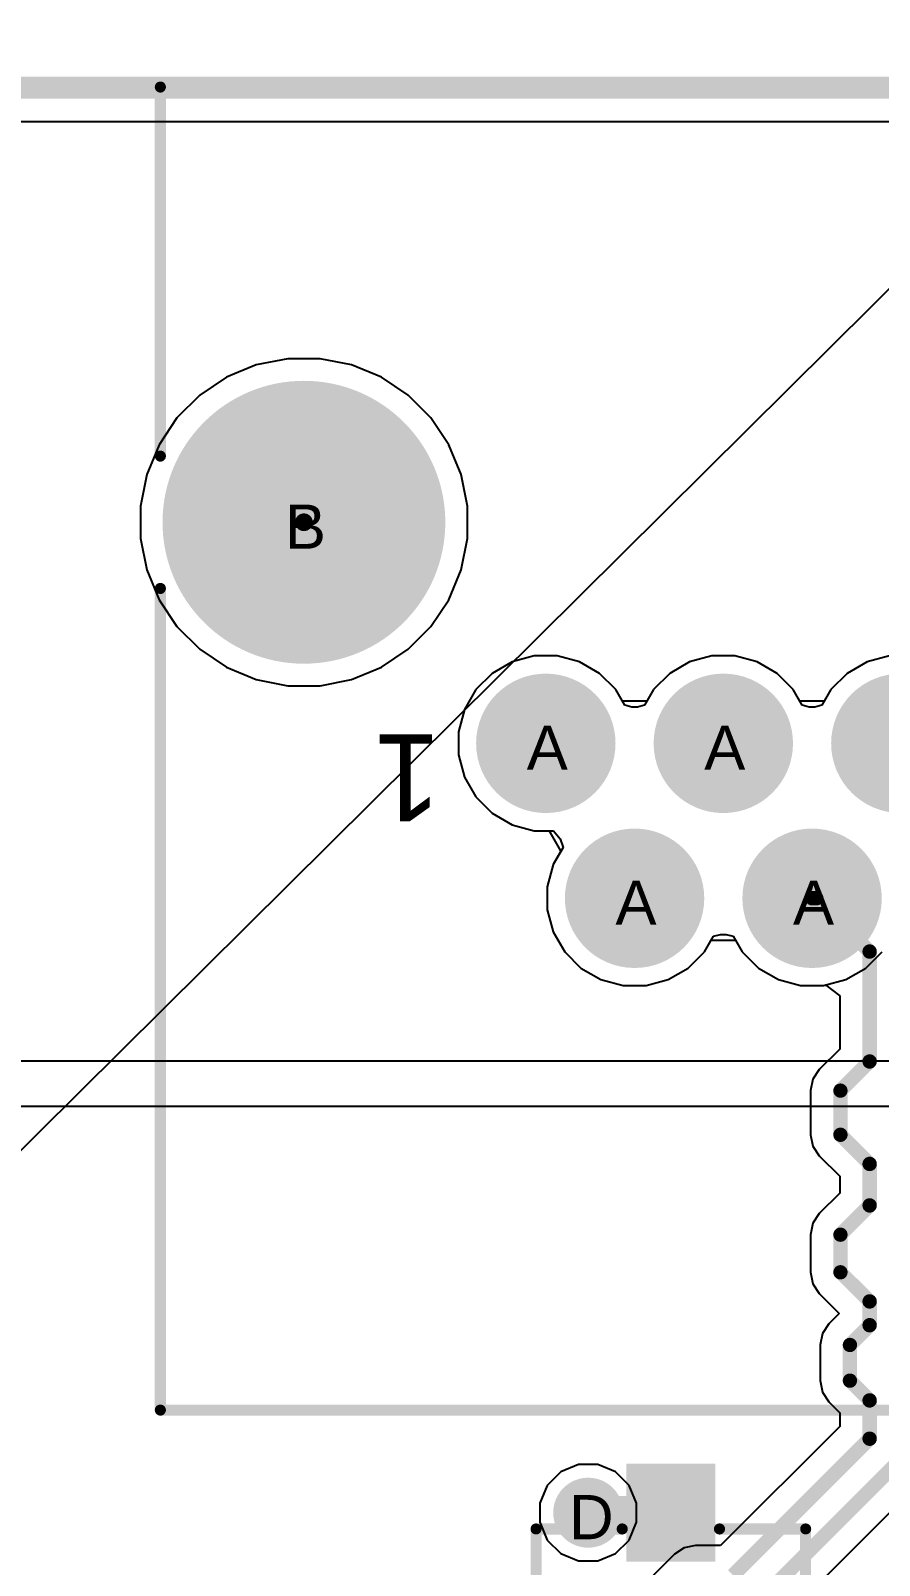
# Model space of a CAD drawing. Header units: inches. Extents: x 0 to 5401, y 0 to 5414.
# Drawn here: x 46.21 to 55.96, y 100.02 to 117.65 of the extents above; entities that cross this region are included whole.
import ezdxf

# ---------------------------------------------------------------- set-up
doc = ezdxf.new("R2010")
doc.units = ezdxf.units.IN
for name, color, linetype in [('Board Outline', 216, 'Continuous'), ('Bottom Layer', 5, 'Continuous'), ('Bottom Solder', 6, 'Continuous'), ('Drill Drawing', 1, 'Continuous'), ('Layer 1', 16, 'Continuous'), ('Layer 2', 76, 'Continuous'), ('Multi-Layer', 9, 'Continuous'), ('Pad Holes', 156, 'Continuous'), ('Top Layer', 1, 'Continuous'), ('Top Overlay', 2, 'Continuous'), ('Top Paste', 8, 'Continuous'), ('Top Solder', 216, 'Continuous'), ('Via Holes', 16, 'Continuous')]:
    doc.layers.add(name, color=color, linetype=linetype)
doc.styles.add('Arial', font='', dxfattribs={"height": 0.2})
doc.styles.get('Arial').set_extended_font_data('Arial')

# ---------------------------------------------------------------- blocks, each defined once
blk = doc.blocks.new('P____PAK_SO_8_1')
at = {"layer": 'Top Solder'}
blk.add_line((2.629, -2.439), (-5387.451, -5346.576), dxfattribs=at)
blk = doc.blocks.new('X12ADIWA3DY1027_189')
at = {"layer": 'Bottom Layer'}
h = blk.add_hatch(color=5, dxfattribs=at)
edge = h.paths.add_edge_path()
edge.add_arc((-3.57, 2.16), 0.75, 0, 360)
h = blk.add_hatch(color=5, dxfattribs=at)
edge = h.paths.add_edge_path()
edge.add_arc((-1.53, 2.16), 0.75, 0, 360)
h = blk.add_hatch(color=5, dxfattribs=at)
edge = h.paths.add_edge_path()
edge.add_arc((0.51, 2.16), 0.75, 0, 360)
h = blk.add_hatch(color=5, dxfattribs=at)
edge = h.paths.add_edge_path()
edge.add_arc((2.55, 2.16), 0.75, 0, 360)
h = blk.add_hatch(color=5, dxfattribs=at)
edge = h.paths.add_edge_path()
edge.add_arc((-2.55, 0.38), 0.75, 0, 360)
h = blk.add_hatch(color=5, dxfattribs=at)
edge = h.paths.add_edge_path()
edge.add_arc((-0.51, 0.38), 0.75, 0, 360)
h = blk.add_hatch(color=5, dxfattribs=at)
edge = h.paths.add_edge_path()
edge.add_arc((1.53, 0.38), 0.75, 0, 360)
h = blk.add_hatch(color=5, dxfattribs=at)
edge = h.paths.add_edge_path()
edge.add_arc((3.57, 0.38), 0.75, 0, 360)
at = {"layer": 'Bottom Solder'}
h = blk.add_hatch(color=6, dxfattribs=at)
edge = h.paths.add_edge_path()
edge.add_arc((-3.57, 2.16), 0.801, 0, 360)
h = blk.add_hatch(color=6, dxfattribs=at)
edge = h.paths.add_edge_path()
edge.add_arc((-1.53, 2.16), 0.801, 0, 360)
h = blk.add_hatch(color=6, dxfattribs=at)
edge = h.paths.add_edge_path()
edge.add_arc((0.51, 2.16), 0.801, 0, 360)
h = blk.add_hatch(color=6, dxfattribs=at)
edge = h.paths.add_edge_path()
edge.add_arc((2.55, 2.16), 0.801, 0, 360)
h = blk.add_hatch(color=6, dxfattribs=at)
edge = h.paths.add_edge_path()
edge.add_arc((-2.55, 0.38), 0.801, 0, 360)
h = blk.add_hatch(color=6, dxfattribs=at)
edge = h.paths.add_edge_path()
edge.add_arc((-0.51, 0.38), 0.801, 0, 360)
h = blk.add_hatch(color=6, dxfattribs=at)
edge = h.paths.add_edge_path()
edge.add_arc((1.53, 0.38), 0.801, 0, 360)
h = blk.add_hatch(color=6, dxfattribs=at)
edge = h.paths.add_edge_path()
edge.add_arc((3.57, 0.38), 0.801, 0, 360)
h = blk.add_hatch(color=6, dxfattribs=at)
edge = h.paths.add_edge_path()
edge.add_arc((-6.35, -2.16), 0.102, 0, 360)
h = blk.add_hatch(color=6, dxfattribs=at)
edge = h.paths.add_edge_path()
edge.add_arc((6.35, -2.16), 0.102, 0, 360)
at = {"layer": 'Layer 1'}
h = blk.add_hatch(color=16, dxfattribs=at)
edge = h.paths.add_edge_path()
edge.add_arc((-3.57, 2.16), 0.75, 0, 360)
h = blk.add_hatch(color=16, dxfattribs=at)
edge = h.paths.add_edge_path()
edge.add_arc((-1.53, 2.16), 0.75, 0, 360)
h = blk.add_hatch(color=16, dxfattribs=at)
edge = h.paths.add_edge_path()
edge.add_arc((0.51, 2.16), 0.75, 0, 360)
h = blk.add_hatch(color=16, dxfattribs=at)
edge = h.paths.add_edge_path()
edge.add_arc((2.55, 2.16), 0.75, 0, 360)
h = blk.add_hatch(color=16, dxfattribs=at)
edge = h.paths.add_edge_path()
edge.add_arc((-2.55, 0.38), 0.75, 0, 360)
h = blk.add_hatch(color=16, dxfattribs=at)
edge = h.paths.add_edge_path()
edge.add_arc((-0.51, 0.38), 0.75, 0, 360)
h = blk.add_hatch(color=16, dxfattribs=at)
edge = h.paths.add_edge_path()
edge.add_arc((1.53, 0.38), 0.75, 0, 360)
h = blk.add_hatch(color=16, dxfattribs=at)
edge = h.paths.add_edge_path()
edge.add_arc((3.57, 0.38), 0.75, 0, 360)
at = {"layer": 'Layer 2'}
h = blk.add_hatch(color=76, dxfattribs=at)
edge = h.paths.add_edge_path()
edge.add_arc((-3.57, 2.16), 0.75, 0, 360)
h = blk.add_hatch(color=76, dxfattribs=at)
edge = h.paths.add_edge_path()
edge.add_arc((-1.53, 2.16), 0.75, 0, 360)
h = blk.add_hatch(color=76, dxfattribs=at)
edge = h.paths.add_edge_path()
edge.add_arc((0.51, 2.16), 0.75, 0, 360)
h = blk.add_hatch(color=76, dxfattribs=at)
edge = h.paths.add_edge_path()
edge.add_arc((2.55, 2.16), 0.75, 0, 360)
h = blk.add_hatch(color=76, dxfattribs=at)
edge = h.paths.add_edge_path()
edge.add_arc((-2.55, 0.38), 0.75, 0, 360)
h = blk.add_hatch(color=76, dxfattribs=at)
edge = h.paths.add_edge_path()
edge.add_arc((-0.51, 0.38), 0.75, 0, 360)
h = blk.add_hatch(color=76, dxfattribs=at)
edge = h.paths.add_edge_path()
edge.add_arc((1.53, 0.38), 0.75, 0, 360)
h = blk.add_hatch(color=76, dxfattribs=at)
edge = h.paths.add_edge_path()
edge.add_arc((3.57, 0.38), 0.75, 0, 360)
at = {"layer": 'Multi-Layer'}
h = blk.add_hatch(color=9, dxfattribs=at)
edge = h.paths.add_edge_path()
edge.add_arc((-3.57, 2.16), 0.75, 0, 360)
h = blk.add_hatch(color=9, dxfattribs=at)
edge = h.paths.add_edge_path()
edge.add_arc((-1.53, 2.16), 0.75, 0, 360)
h = blk.add_hatch(color=9, dxfattribs=at)
edge = h.paths.add_edge_path()
edge.add_arc((0.51, 2.16), 0.75, 0, 360)
h = blk.add_hatch(color=9, dxfattribs=at)
edge = h.paths.add_edge_path()
edge.add_arc((2.55, 2.16), 0.75, 0, 360)
h = blk.add_hatch(color=9, dxfattribs=at)
edge = h.paths.add_edge_path()
edge.add_arc((-2.55, 0.38), 0.75, 0, 360)
h = blk.add_hatch(color=9, dxfattribs=at)
edge = h.paths.add_edge_path()
edge.add_arc((-0.51, 0.38), 0.75, 0, 360)
h = blk.add_hatch(color=9, dxfattribs=at)
edge = h.paths.add_edge_path()
edge.add_arc((1.53, 0.38), 0.75, 0, 360)
h = blk.add_hatch(color=9, dxfattribs=at)
edge = h.paths.add_edge_path()
edge.add_arc((3.57, 0.38), 0.75, 0, 360)
at = {"layer": 'Pad Holes'}
h = blk.add_hatch(color=7, dxfattribs=at)
edge = h.paths.add_edge_path()
edge.add_arc((-3.57, 2.16), 0.45, 0, 360)
h = blk.add_hatch(color=7, dxfattribs=at)
edge = h.paths.add_edge_path()
edge.add_arc((-1.53, 2.16), 0.45, 0, 360)
h = blk.add_hatch(color=7, dxfattribs=at)
edge = h.paths.add_edge_path()
edge.add_arc((0.51, 2.16), 0.45, 0, 360)
h = blk.add_hatch(color=7, dxfattribs=at)
edge = h.paths.add_edge_path()
edge.add_arc((2.55, 2.16), 0.45, 0, 360)
h = blk.add_hatch(color=7, dxfattribs=at)
edge = h.paths.add_edge_path()
edge.add_arc((-2.55, 0.38), 0.45, 0, 360)
h = blk.add_hatch(color=7, dxfattribs=at)
edge = h.paths.add_edge_path()
edge.add_arc((-0.51, 0.38), 0.45, 0, 360)
h = blk.add_hatch(color=7, dxfattribs=at)
edge = h.paths.add_edge_path()
edge.add_arc((1.53, 0.38), 0.45, 0, 360)
h = blk.add_hatch(color=7, dxfattribs=at)
edge = h.paths.add_edge_path()
edge.add_arc((3.57, 0.38), 0.45, 0, 360)
h = blk.add_hatch(color=7, dxfattribs=at)
edge = h.paths.add_edge_path()
edge.add_arc((-6.35, -2.16), 1.625, 0, 360)
h = blk.add_hatch(color=7, dxfattribs=at)
edge = h.paths.add_edge_path()
edge.add_arc((6.35, -2.16), 1.625, 0, 360)
at = {"layer": 'Top Layer'}
h = blk.add_hatch(color=1, dxfattribs=at)
edge = h.paths.add_edge_path()
edge.add_arc((-3.57, 2.16), 0.75, 0, 360)
h = blk.add_hatch(color=1, dxfattribs=at)
edge = h.paths.add_edge_path()
edge.add_arc((-1.53, 2.16), 0.75, 0, 360)
h = blk.add_hatch(color=1, dxfattribs=at)
edge = h.paths.add_edge_path()
edge.add_arc((0.51, 2.16), 0.75, 0, 360)
h = blk.add_hatch(color=1, dxfattribs=at)
edge = h.paths.add_edge_path()
edge.add_arc((2.55, 2.16), 0.75, 0, 360)
h = blk.add_hatch(color=1, dxfattribs=at)
edge = h.paths.add_edge_path()
edge.add_arc((-2.55, 0.38), 0.75, 0, 360)
h = blk.add_hatch(color=1, dxfattribs=at)
edge = h.paths.add_edge_path()
edge.add_arc((-0.51, 0.38), 0.75, 0, 360)
h = blk.add_hatch(color=1, dxfattribs=at)
edge = h.paths.add_edge_path()
edge.add_arc((1.53, 0.38), 0.75, 0, 360)
h = blk.add_hatch(color=1, dxfattribs=at)
edge = h.paths.add_edge_path()
edge.add_arc((3.57, 0.38), 0.75, 0, 360)
at = {"layer": 'Top Solder'}
h = blk.add_hatch(color=216, dxfattribs=at)
edge = h.paths.add_edge_path()
edge.add_arc((-3.57, 2.16), 0.801, 0, 360)
h = blk.add_hatch(color=216, dxfattribs=at)
edge = h.paths.add_edge_path()
edge.add_arc((-1.53, 2.16), 0.801, 0, 360)
h = blk.add_hatch(color=216, dxfattribs=at)
edge = h.paths.add_edge_path()
edge.add_arc((0.51, 2.16), 0.801, 0, 360)
h = blk.add_hatch(color=216, dxfattribs=at)
edge = h.paths.add_edge_path()
edge.add_arc((2.55, 2.16), 0.801, 0, 360)
h = blk.add_hatch(color=216, dxfattribs=at)
edge = h.paths.add_edge_path()
edge.add_arc((-2.55, 0.38), 0.801, 0, 360)
h = blk.add_hatch(color=216, dxfattribs=at)
edge = h.paths.add_edge_path()
edge.add_arc((-0.51, 0.38), 0.801, 0, 360)
h = blk.add_hatch(color=216, dxfattribs=at)
edge = h.paths.add_edge_path()
edge.add_arc((1.53, 0.38), 0.801, 0, 360)
h = blk.add_hatch(color=216, dxfattribs=at)
edge = h.paths.add_edge_path()
edge.add_arc((3.57, 0.38), 0.801, 0, 360)
h = blk.add_hatch(color=216, dxfattribs=at)
edge = h.paths.add_edge_path()
edge.add_arc((-6.35, -2.16), 0.102, 0, 360)
h = blk.add_hatch(color=216, dxfattribs=at)
edge = h.paths.add_edge_path()
edge.add_arc((6.35, -2.16), 0.102, 0, 360)
at = {"layer": 'Top Overlay'}
for points in [[(-8.001, 8.04, 0.127, 0.127, 0), (-8.001, -1.402, 0.127, 0.127, 0)], [(8, 8.04, 0.127, 0.127, 0), (-8, 8.04, 0.127, 0.127, 0)], [(8, 8.04, 0.127, 0.127, 0), (8, -1.4, 0.127, 0.127, 0)], [(-8.001, -2.918, 0.127, 0.127, 0), (-8.001, -7.16, 0.127, 0.127, 0)], [(8, -2.92, 0.127, 0.127, 0), (8, -7.16, 0.127, 0.127, 0)], [(8, -7.16, 0.127, 0.127, 0), (-8.001, -7.16, 0.127, 0.127, 0)]]:
    blk.add_lwpolyline(points, format="xyseb", dxfattribs=at)
for points in [[(-8.033, 8.04, 0.0635, 0.0635, 1), (-7.969, 8.04, 0.0635, 0.0635, 1)], [(-8.032, 8.04, 0.0635, 0.0635, 1), (-7.968, 8.04, 0.0635, 0.0635, 1)], [(7.968, 8.04, 0.0635, 0.0635, 1), (8.032, 8.04, 0.0635, 0.0635, 1)], [(7.968, 8.04, 0.0635, 0.0635, 1), (8.032, 8.04, 0.0635, 0.0635, 1)], [(-8.033, -1.402, 0.0635, 0.0635, 1), (-7.969, -1.402, 0.0635, 0.0635, 1)], [(7.968, -1.4, 0.0635, 0.0635, 1), (8.032, -1.4, 0.0635, 0.0635, 1)], [(-8.033, -2.918, 0.0635, 0.0635, 1), (-7.969, -2.918, 0.0635, 0.0635, 1)], [(7.968, -2.92, 0.0635, 0.0635, 1), (8.032, -2.92, 0.0635, 0.0635, 1)], [(-8.033, -7.16, 0.0635, 0.0635, 1), (-7.969, -7.16, 0.0635, 0.0635, 1)], [(-8.033, -7.16, 0.0635, 0.0635, 1), (-7.969, -7.16, 0.0635, 0.0635, 1)], [(7.968, -7.16, 0.0635, 0.0635, 1), (8.032, -7.16, 0.0635, 0.0635, 1)], [(7.968, -7.16, 0.0635, 0.0635, 1), (8.032, -7.16, 0.0635, 0.0635, 1)]]:
    blk.add_lwpolyline(points, format="xyseb", close=True, dxfattribs=at)
at = {"layer": 'Top Overlay', "style": 'Arial'}
blk.add_text('1', height=1, dxfattribs=at).set_placement((4.772, 0.276))
blk = doc.blocks.new('SOT_23_220')
at = {"layer": 'Top Layer'}
for points in [[(-0.41, 1.46), (0.41, 1.46), (0.41, 0.54), (-0.41, 0.54)], [(-1.36, -0.54), (-0.54, -0.54), (-0.54, -1.46), (-1.36, -1.46)], [(0.54, -0.54), (1.36, -0.54), (1.36, -1.46), (0.54, -1.46)]]:
    blk.add_hatch(color=1, dxfattribs=at).paths.add_polyline_path(points)
at = {"layer": 'Top Paste'}
for points in [[(-0.41, 1.46), (0.41, 1.46), (0.41, 0.54), (-0.41, 0.54)], [(-1.36, -0.54), (-0.54, -0.54), (-0.54, -1.46), (-1.36, -1.46)], [(0.54, -0.54), (1.36, -0.54), (1.36, -1.46), (0.54, -1.46)]]:
    blk.add_hatch(color=8, dxfattribs=at).paths.add_polyline_path(points)
at = {"layer": 'Top Solder'}
for points in [[(-0.512, 1.562), (0.512, 1.562), (0.512, 0.438), (-0.512, 0.438)], [(-1.462, -0.438), (-0.438, -0.438), (-0.438, -1.562), (-1.462, -1.562)], [(0.438, -0.438), (1.462, -0.438), (1.462, -1.562), (0.438, -1.562)]]:
    blk.add_hatch(color=216, dxfattribs=at).paths.add_polyline_path(points)
at = {"layer": 'Top Overlay'}
for points in [[(-1.549, -0.584, 0.127, 0.127, 0), (-1.549, 0.813, 0.127, 0.127, 0)], [(-1.549, 0.813, 0.127, 0.127, 0), (-0.559, 0.813, 0.127, 0.127, 0)], [(0.559, 0.813, 0.127, 0.127, 0), (1.549, 0.813, 0.127, 0.127, 0)], [(1.549, -0.584, 0.127, 0.127, 0), (1.549, 0.813, 0.127, 0.127, 0)], [(-0.33, -0.787, 0.127, 0.127, 0), (0.33, -0.787, 0.127, 0.127, 0)], [(-1.676, -1.041, 0.127, 0.127, 0), (-1.549, -1.168, 0.127, 0.127, 0)], [(-1.676, -1.295, 0.127, 0.127, 0), (-1.676, -1.041, 0.127, 0.127, 0)], [(-1.676, -1.295, 0.127, 0.127, 0), (-1.549, -1.168, 0.127, 0.127, 0)]]:
    blk.add_lwpolyline(points, format="xyseb", dxfattribs=at)
for points in [[(-1.581, 0.813, 0.0635, 0.0635, 1), (-1.518, 0.813, 0.0635, 0.0635, 1)], [(-1.581, 0.813, 0.0635, 0.0635, 1), (-1.518, 0.813, 0.0635, 0.0635, 1)], [(-0.591, 0.813, 0.0635, 0.0635, 1), (-0.527, 0.813, 0.0635, 0.0635, 1)], [(0.527, 0.813, 0.0635, 0.0635, 1), (0.591, 0.813, 0.0635, 0.0635, 1)], [(1.518, 0.813, 0.0635, 0.0635, 1), (1.581, 0.813, 0.0635, 0.0635, 1)], [(1.518, 0.813, 0.0635, 0.0635, 1), (1.581, 0.813, 0.0635, 0.0635, 1)], [(-1.581, -0.584, 0.0635, 0.0635, 1), (-1.518, -0.584, 0.0635, 0.0635, 1)], [(1.518, -0.584, 0.0635, 0.0635, 1), (1.581, -0.584, 0.0635, 0.0635, 1)], [(-0.362, -0.787, 0.0635, 0.0635, 1), (-0.298, -0.787, 0.0635, 0.0635, 1)], [(0.298, -0.787, 0.0635, 0.0635, 1), (0.362, -0.787, 0.0635, 0.0635, 1)], [(-1.708, -1.041, 0.0635, 0.0635, 1), (-1.645, -1.041, 0.0635, 0.0635, 1)], [(-1.708, -1.041, 0.0635, 0.0635, 1), (-1.645, -1.041, 0.0635, 0.0635, 1)], [(-1.708, -1.295, 0.0635, 0.0635, 1), (-1.645, -1.295, 0.0635, 0.0635, 1)], [(-1.708, -1.295, 0.0635, 0.0635, 1), (-1.645, -1.295, 0.0635, 0.0635, 1)], [(-1.581, -1.168, 0.0635, 0.0635, 1), (-1.518, -1.168, 0.0635, 0.0635, 1)], [(-1.581, -1.168, 0.0635, 0.0635, 1), (-1.518, -1.168, 0.0635, 0.0635, 1)]]:
    blk.add_lwpolyline(points, format="xyseb", close=True, dxfattribs=at)

msp = doc.modelspace()

# ---------------------------------------------------------------- hatches: boundary and pattern name
at = {"layer": 'Bottom Layer'}
h = msp.add_hatch(color=5, dxfattribs=at)
edge = h.paths.add_edge_path()
edge.add_arc((52.619, 100.628), 0.3, 0, 360)
at = {"layer": 'Bottom Solder'}
h = msp.add_hatch(color=6, dxfattribs=at)
edge = h.paths.add_edge_path()
edge.add_arc((52.619, 100.628), 0.402, 0, 360)
at = {"layer": 'Layer 1'}
h = msp.add_hatch(color=16, dxfattribs=at)
edge = h.paths.add_edge_path()
edge.add_arc((52.619, 100.628), 0.3, 0, 360)
at = {"layer": 'Layer 2'}
h = msp.add_hatch(color=76, dxfattribs=at)
edge = h.paths.add_edge_path()
edge.add_arc((52.619, 100.628), 0.3, 0, 360)
at = {"layer": 'Top Layer'}
h = msp.add_hatch(color=1, dxfattribs=at)
edge = h.paths.add_edge_path()
edge.add_arc((52.619, 100.628), 0.3, 0, 360)
at = {"layer": 'Top Solder'}
h = msp.add_hatch(color=216, dxfattribs=at)
edge = h.paths.add_edge_path()
edge.add_arc((52.619, 100.628), 0.402, 0, 360)
at = {"layer": 'Via Holes'}
h = msp.add_hatch(color=7, dxfattribs=at)
edge = h.paths.add_edge_path()
edge.add_arc((52.619, 100.628), 0.15, 0, 360)

# ---------------------------------------------------------------- linework, layer by layer
at = {"layer": 'Board Outline'}
msp.add_lwpolyline([(0, 117, 0.254, 0.254, 0), (150, 117, 0.254, 0.254, 0)], format="xyseb", dxfattribs=at)
at = {"layer": 'Bottom Layer'}
for p, q in [((4.517, 116.612), (94.856, 116.612)), ((48.804, 113.814), (48.462, 113.673)), ((49.167, 113.886), (48.804, 113.814)), ((49.537, 113.886), (49.167, 113.886)), ((49.9, 113.814), (49.537, 113.886)), ((50.242, 113.673), (49.9, 113.814)), ((48.462, 113.673), (48.154, 113.467)), ((50.55, 113.467), (50.242, 113.673)), ((48.154, 113.467), (47.893, 113.205)), ((50.812, 113.205), (50.55, 113.467)), ((47.893, 113.205), (47.687, 112.897)), ((51.017, 112.897), (50.812, 113.205)), ((47.687, 112.897), (47.545, 112.555)), ((51.159, 112.555), (51.017, 112.897)), ((47.545, 112.555), (47.473, 112.192)), ((51.231, 112.192), (51.159, 112.555)), ((47.473, 112.192), (47.473, 111.822)), ((51.231, 111.822), (51.231, 112.192)), ((47.473, 111.822), (47.545, 111.459)), ((51.159, 111.459), (51.231, 111.822)), ((47.545, 111.459), (47.687, 111.117)), ((51.017, 111.117), (51.159, 111.459)), ((47.687, 111.117), (47.893, 110.81)), ((50.812, 110.81), (51.017, 111.117)), ((47.893, 110.81), (48.154, 110.548)), ((50.55, 110.548), (50.812, 110.81)), ((48.154, 110.548), (48.462, 110.342)), ((50.242, 110.342), (50.55, 110.548)), ((51.745, 110.403), (51.516, 110.271)), ((52, 110.471), (51.745, 110.403)), ((52.264, 110.471), (52, 110.471)), ((52.52, 110.403), (52.264, 110.471)), ((52.749, 110.271), (52.52, 110.403)), ((53.785, 110.403), (53.556, 110.271)), ((54.04, 110.471), (53.785, 110.403)), ((54.304, 110.471), (54.04, 110.471)), ((54.56, 110.403), (54.304, 110.471)), ((54.789, 110.271), (54.56, 110.403)), ((55.825, 110.403), (55.596, 110.271)), ((56.08, 110.471), (55.825, 110.403)), ((48.462, 110.342), (48.804, 110.201)), ((48.804, 110.201), (49.167, 110.128)), ((49.537, 110.128), (49.9, 110.201)), ((49.9, 110.201), (50.242, 110.342)), ((51.516, 110.271), (51.329, 110.084)), ((52.936, 110.084), (52.749, 110.271)), ((53.556, 110.271), (53.369, 110.084)), ((54.976, 110.084), (54.789, 110.271)), ((55.596, 110.271), (55.409, 110.084)), ((49.167, 110.128), (49.537, 110.128)), ((51.329, 110.084), (51.197, 109.855)), ((53.039, 109.904), (52.936, 110.084)), ((53.369, 110.084), (53.265, 109.904)), ((55.079, 109.904), (54.976, 110.084)), ((55.409, 110.084), (55.305, 109.904)), ((51.197, 109.855), (51.128, 109.6)), ((53.12, 109.884), (53.039, 109.904)), ((53.184, 109.884), (53.12, 109.884)), ((53.265, 109.904), (53.184, 109.884)), ((55.16, 109.884), (55.079, 109.904)), ((55.224, 109.884), (55.16, 109.884)), ((55.305, 109.904), (55.224, 109.884)), ((51.128, 109.6), (51.128, 109.335)), ((51.128, 109.335), (51.197, 109.08)), ((51.197, 109.08), (51.329, 108.851)), ((51.329, 108.851), (51.516, 108.664)), ((51.516, 108.664), (51.745, 108.532)), ((51.745, 108.532), (52, 108.463)), ((52, 108.463), (52.221, 108.463)), ((52.221, 108.463), (52.296, 108.37)), ((52.33, 108.27), (52.217, 108.075)), ((52.296, 108.37), (52.33, 108.27)), ((52.217, 108.075), (52.148, 107.82)), ((52.148, 107.82), (52.148, 107.555)), ((52.148, 107.555), (52.217, 107.3)), ((52.217, 107.3), (52.349, 107.071)), ((53.956, 107.071), (54.059, 107.251)), ((54.059, 107.251), (54.14, 107.271)), ((54.14, 107.271), (54.204, 107.271)), ((54.204, 107.271), (54.285, 107.251)), ((54.285, 107.251), (54.389, 107.071)), ((52.349, 107.071), (52.536, 106.884)), ((53.769, 106.884), (53.956, 107.071)), ((54.389, 107.071), (54.576, 106.884)), ((55.809, 106.884), (55.996, 107.071)), ((52.536, 106.884), (52.765, 106.752)), ((53.54, 106.752), (53.769, 106.884)), ((54.576, 106.884), (54.805, 106.752)), ((55.58, 106.752), (55.809, 106.884)), ((52.765, 106.752), (53.02, 106.683)), ((53.02, 106.683), (53.284, 106.683)), ((53.284, 106.683), (53.54, 106.752)), ((54.805, 106.752), (55.06, 106.683)), ((55.06, 106.683), (55.324, 106.683)), ((55.324, 106.683), (55.58, 106.752))]:
    msp.add_line(p, q, dxfattribs=at)
at = {"layer": 'Layer 1'}
for p, q in [((4.603, 116.612), (145.397, 116.612)), ((48.804, 113.814), (48.462, 113.673)), ((49.167, 113.886), (48.804, 113.814)), ((49.537, 113.886), (49.167, 113.886)), ((49.9, 113.814), (49.537, 113.886)), ((50.242, 113.673), (49.9, 113.814)), ((48.462, 113.673), (48.154, 113.467)), ((50.55, 113.467), (50.242, 113.673)), ((48.154, 113.467), (47.893, 113.205)), ((50.812, 113.205), (50.55, 113.467)), ((47.893, 113.205), (47.687, 112.897)), ((51.017, 112.897), (50.812, 113.205)), ((47.687, 112.897), (47.545, 112.555)), ((51.159, 112.555), (51.017, 112.897)), ((47.545, 112.555), (47.473, 112.192)), ((51.231, 112.192), (51.159, 112.555)), ((47.473, 112.192), (47.473, 111.822)), ((51.231, 111.822), (51.231, 112.192)), ((47.473, 111.822), (47.545, 111.459)), ((51.159, 111.459), (51.231, 111.822)), ((47.545, 111.459), (47.687, 111.117)), ((51.017, 111.117), (51.159, 111.459)), ((47.687, 111.117), (47.893, 110.81)), ((50.812, 110.81), (51.017, 111.117)), ((47.893, 110.81), (48.154, 110.548)), ((50.55, 110.548), (50.812, 110.81)), ((48.154, 110.548), (48.462, 110.342)), ((50.242, 110.342), (50.55, 110.548)), ((51.745, 110.403), (51.516, 110.271)), ((52, 110.471), (51.745, 110.403)), ((52.264, 110.471), (52, 110.471)), ((52.52, 110.403), (52.264, 110.471)), ((52.749, 110.271), (52.52, 110.403)), ((53.785, 110.403), (53.556, 110.271)), ((54.04, 110.471), (53.785, 110.403)), ((54.304, 110.471), (54.04, 110.471)), ((54.56, 110.403), (54.304, 110.471)), ((54.789, 110.271), (54.56, 110.403)), ((55.825, 110.403), (55.596, 110.271)), ((56.08, 110.471), (55.825, 110.403)), ((48.462, 110.342), (48.804, 110.201)), ((48.804, 110.201), (49.167, 110.128)), ((49.537, 110.128), (49.9, 110.201)), ((49.9, 110.201), (50.242, 110.342)), ((51.516, 110.271), (51.329, 110.084)), ((52.936, 110.084), (52.749, 110.271)), ((53.556, 110.271), (53.369, 110.084)), ((54.976, 110.084), (54.789, 110.271)), ((55.596, 110.271), (55.409, 110.084)), ((49.167, 110.128), (49.537, 110.128)), ((51.329, 110.084), (51.197, 109.855)), ((53.013, 109.951), (52.936, 110.084)), ((53.369, 110.084), (53.292, 109.951)), ((55.053, 109.951), (54.976, 110.084)), ((55.409, 110.084), (55.332, 109.951)), ((51.197, 109.855), (51.128, 109.6)), ((53.292, 109.951), (53.013, 109.951)), ((55.332, 109.951), (55.053, 109.951)), ((51.128, 109.6), (51.128, 109.335)), ((51.128, 109.335), (51.197, 109.08)), ((51.197, 109.08), (51.329, 108.851)), ((51.329, 108.851), (51.516, 108.664)), ((51.516, 108.664), (51.745, 108.532)), ((51.745, 108.532), (52, 108.463)), ((52, 108.463), (52.161, 108.463)), ((52.161, 108.463), (52.18, 108.447)), ((52.18, 108.447), (52.3, 108.232)), ((52.301, 108.222), (52.217, 108.075)), ((52.3, 108.232), (52.301, 108.222)), ((52.217, 108.075), (52.148, 107.82)), ((52.148, 107.82), (52.148, 107.555)), ((52.148, 107.555), (52.217, 107.3)), ((52.217, 107.3), (52.349, 107.071)), ((53.956, 107.071), (54.033, 107.204)), ((54.033, 107.204), (54.312, 107.204)), ((54.312, 107.204), (54.389, 107.071)), ((52.349, 107.071), (52.536, 106.884)), ((53.769, 106.884), (53.956, 107.071)), ((54.389, 107.071), (54.576, 106.884)), ((55.809, 106.884), (55.996, 107.071)), ((52.536, 106.884), (52.765, 106.752)), ((53.54, 106.752), (53.769, 106.884)), ((54.576, 106.884), (54.805, 106.752)), ((55.58, 106.752), (55.809, 106.884)), ((52.765, 106.752), (53.02, 106.683)), ((53.02, 106.683), (53.284, 106.683)), ((53.284, 106.683), (53.54, 106.752)), ((54.805, 106.752), (55.06, 106.683)), ((55.06, 106.683), (55.324, 106.683)), ((55.324, 106.683), (55.58, 106.752)), ((92.939, 105.816), (8.239, 105.816)), ((9.428, 105.298), (92.421, 105.298))]:
    msp.add_line(p, q, dxfattribs=at)
at = {"layer": 'Layer 2'}
for p, q in [((4.603, 116.612), (94.856, 116.612)), ((48.804, 113.814), (48.462, 113.673)), ((49.167, 113.886), (48.804, 113.814)), ((49.537, 113.886), (49.167, 113.886)), ((49.9, 113.814), (49.537, 113.886)), ((50.242, 113.673), (49.9, 113.814)), ((48.462, 113.673), (48.154, 113.467)), ((50.55, 113.467), (50.242, 113.673)), ((48.154, 113.467), (47.893, 113.205)), ((50.812, 113.205), (50.55, 113.467)), ((47.893, 113.205), (47.687, 112.897)), ((51.017, 112.897), (50.812, 113.205)), ((47.687, 112.897), (47.545, 112.555)), ((51.159, 112.555), (51.017, 112.897)), ((47.545, 112.555), (47.473, 112.192)), ((51.231, 112.192), (51.159, 112.555)), ((47.473, 112.192), (47.473, 111.822)), ((51.231, 111.822), (51.231, 112.192)), ((47.473, 111.822), (47.545, 111.459)), ((51.159, 111.459), (51.231, 111.822)), ((47.545, 111.459), (47.687, 111.117)), ((51.017, 111.117), (51.159, 111.459)), ((47.687, 111.117), (47.893, 110.81)), ((50.812, 110.81), (51.017, 111.117)), ((47.893, 110.81), (48.154, 110.548)), ((50.55, 110.548), (50.812, 110.81)), ((48.154, 110.548), (48.462, 110.342)), ((50.242, 110.342), (50.55, 110.548)), ((51.745, 110.403), (51.516, 110.271)), ((52, 110.471), (51.745, 110.403)), ((52.264, 110.471), (52, 110.471)), ((52.52, 110.403), (52.264, 110.471)), ((52.749, 110.271), (52.52, 110.403)), ((53.785, 110.403), (53.556, 110.271)), ((54.04, 110.471), (53.785, 110.403)), ((54.304, 110.471), (54.04, 110.471)), ((54.56, 110.403), (54.304, 110.471)), ((54.789, 110.271), (54.56, 110.403)), ((55.825, 110.403), (55.596, 110.271)), ((56.08, 110.471), (55.825, 110.403)), ((48.462, 110.342), (48.804, 110.201)), ((48.804, 110.201), (49.167, 110.128)), ((49.537, 110.128), (49.9, 110.201)), ((49.9, 110.201), (50.242, 110.342)), ((51.516, 110.271), (51.329, 110.084)), ((52.936, 110.084), (52.749, 110.271)), ((53.556, 110.271), (53.369, 110.084)), ((54.976, 110.084), (54.789, 110.271)), ((55.596, 110.271), (55.409, 110.084)), ((49.167, 110.128), (49.537, 110.128)), ((51.329, 110.084), (51.197, 109.855)), ((53.013, 109.951), (52.936, 110.084)), ((53.369, 110.084), (53.292, 109.951)), ((55.053, 109.951), (54.976, 110.084)), ((55.409, 110.084), (55.332, 109.951)), ((51.197, 109.855), (51.128, 109.6)), ((53.292, 109.951), (53.013, 109.951)), ((55.332, 109.951), (55.053, 109.951)), ((51.128, 109.6), (51.128, 109.335)), ((51.128, 109.335), (51.197, 109.08)), ((51.197, 109.08), (51.329, 108.851)), ((51.329, 108.851), (51.516, 108.664)), ((51.516, 108.664), (51.745, 108.532)), ((51.745, 108.532), (52, 108.463)), ((52, 108.463), (52.161, 108.463)), ((52.161, 108.463), (52.18, 108.447)), ((52.18, 108.447), (52.3, 108.232)), ((52.301, 108.222), (52.217, 108.075)), ((52.3, 108.232), (52.301, 108.222)), ((52.217, 108.075), (52.148, 107.82)), ((52.148, 107.82), (52.148, 107.555)), ((52.148, 107.555), (52.217, 107.3)), ((52.217, 107.3), (52.349, 107.071)), ((53.956, 107.071), (54.033, 107.204)), ((54.033, 107.204), (54.312, 107.204)), ((54.312, 107.204), (54.389, 107.071)), ((52.349, 107.071), (52.536, 106.884)), ((53.769, 106.884), (53.956, 107.071)), ((54.389, 107.071), (54.576, 106.884)), ((55.809, 106.884), (55.996, 107.071)), ((52.536, 106.884), (52.765, 106.752)), ((53.54, 106.752), (53.769, 106.884)), ((54.576, 106.884), (54.805, 106.752)), ((55.58, 106.752), (55.809, 106.884)), ((52.765, 106.752), (53.02, 106.683)), ((53.02, 106.683), (53.284, 106.683)), ((53.284, 106.683), (53.54, 106.752)), ((54.805, 106.752), (55.06, 106.683)), ((55.06, 106.683), (55.324, 106.683)), ((55.324, 106.683), (55.58, 106.752)), ((52.305, 101.098), (52.149, 100.942)), ((52.508, 101.182), (52.305, 101.098)), ((52.729, 101.182), (52.508, 101.182)), ((52.932, 101.098), (52.729, 101.182)), ((53.088, 100.942), (52.932, 101.098)), ((52.149, 100.942), (52.065, 100.738)), ((53.173, 100.738), (53.088, 100.942)), ((52.065, 100.738), (52.065, 100.518)), ((53.173, 100.518), (53.173, 100.738)), ((52.065, 100.518), (52.149, 100.314)), ((53.088, 100.314), (53.173, 100.518)), ((52.149, 100.314), (52.305, 100.159)), ((52.305, 100.159), (52.508, 100.074)), ((52.729, 100.074), (52.932, 100.159)), ((52.932, 100.159), (53.088, 100.314)), ((52.508, 100.074), (52.729, 100.074))]:
    msp.add_line(p, q, dxfattribs=at)
at = {"layer": 'Top Layer'}
for p, q in [((5.795, 116.612), (94.847, 116.612)), ((48.804, 113.814), (48.462, 113.673)), ((49.167, 113.886), (48.804, 113.814)), ((49.537, 113.886), (49.167, 113.886)), ((49.9, 113.814), (49.537, 113.886)), ((50.242, 113.673), (49.9, 113.814)), ((48.462, 113.673), (48.154, 113.467)), ((50.55, 113.467), (50.242, 113.673)), ((48.154, 113.467), (47.893, 113.205)), ((50.812, 113.205), (50.55, 113.467)), ((47.893, 113.205), (47.687, 112.897)), ((51.017, 112.897), (50.812, 113.205)), ((47.687, 112.897), (47.545, 112.555)), ((51.159, 112.555), (51.017, 112.897)), ((47.545, 112.555), (47.473, 112.192)), ((51.231, 112.192), (51.159, 112.555)), ((47.473, 112.192), (47.473, 111.822)), ((51.231, 111.822), (51.231, 112.192)), ((47.473, 111.822), (47.545, 111.459)), ((51.159, 111.459), (51.231, 111.822)), ((47.545, 111.459), (47.687, 111.117)), ((51.017, 111.117), (51.159, 111.459)), ((47.687, 111.117), (47.893, 110.81)), ((50.812, 110.81), (51.017, 111.117)), ((47.893, 110.81), (48.154, 110.548)), ((50.55, 110.548), (50.812, 110.81)), ((48.154, 110.548), (48.462, 110.342)), ((50.242, 110.342), (50.55, 110.548)), ((51.745, 110.403), (51.516, 110.271)), ((52, 110.471), (51.745, 110.403)), ((52.264, 110.471), (52, 110.471)), ((52.52, 110.403), (52.264, 110.471)), ((52.749, 110.271), (52.52, 110.403)), ((53.785, 110.403), (53.556, 110.271)), ((54.04, 110.471), (53.785, 110.403)), ((54.304, 110.471), (54.04, 110.471)), ((54.56, 110.403), (54.304, 110.471)), ((54.789, 110.271), (54.56, 110.403)), ((55.825, 110.403), (55.596, 110.271)), ((56.08, 110.471), (55.825, 110.403)), ((48.462, 110.342), (48.804, 110.201)), ((48.804, 110.201), (49.167, 110.128)), ((49.537, 110.128), (49.9, 110.201)), ((49.9, 110.201), (50.242, 110.342)), ((51.516, 110.271), (51.329, 110.084)), ((52.936, 110.084), (52.749, 110.271)), ((53.556, 110.271), (53.369, 110.084)), ((54.976, 110.084), (54.789, 110.271)), ((55.596, 110.271), (55.409, 110.084)), ((49.167, 110.128), (49.537, 110.128)), ((51.329, 110.084), (51.197, 109.855)), ((53.039, 109.904), (52.936, 110.084)), ((53.369, 110.084), (53.265, 109.904)), ((55.079, 109.904), (54.976, 110.084)), ((55.409, 110.084), (55.305, 109.904)), ((51.197, 109.855), (51.128, 109.6)), ((53.12, 109.884), (53.039, 109.904)), ((53.184, 109.884), (53.12, 109.884)), ((53.265, 109.904), (53.184, 109.884)), ((55.16, 109.884), (55.079, 109.904)), ((55.224, 109.884), (55.16, 109.884)), ((55.305, 109.904), (55.224, 109.884)), ((51.128, 109.6), (51.128, 109.335)), ((51.128, 109.335), (51.197, 109.08)), ((51.197, 109.08), (51.329, 108.851)), ((51.329, 108.851), (51.516, 108.664)), ((51.516, 108.664), (51.745, 108.532)), ((51.745, 108.532), (52, 108.463)), ((52, 108.463), (52.221, 108.463)), ((52.221, 108.463), (52.296, 108.37)), ((52.33, 108.27), (52.217, 108.075)), ((52.296, 108.37), (52.33, 108.27)), ((52.217, 108.075), (52.148, 107.82)), ((52.148, 107.82), (52.148, 107.555)), ((52.148, 107.555), (52.217, 107.3)), ((52.217, 107.3), (52.349, 107.071)), ((53.956, 107.071), (54.059, 107.251)), ((54.059, 107.251), (54.14, 107.271)), ((54.14, 107.271), (54.204, 107.271)), ((54.204, 107.271), (54.285, 107.251)), ((54.285, 107.251), (54.389, 107.071)), ((52.349, 107.071), (52.536, 106.884)), ((53.769, 106.884), (53.956, 107.071)), ((54.389, 107.071), (54.576, 106.884)), ((52.536, 106.884), (52.765, 106.752)), ((53.54, 106.752), (53.769, 106.884)), ((54.576, 106.884), (54.805, 106.752)), ((52.765, 106.752), (53.02, 106.683)), ((53.02, 106.683), (53.284, 106.683)), ((53.284, 106.683), (53.54, 106.752)), ((54.805, 106.752), (55.06, 106.683)), ((55.06, 106.683), (55.324, 106.683)), ((55.324, 106.683), (55.349, 106.69)), ((55.349, 106.69), (55.51, 106.566)), ((55.51, 106.566), (55.51, 105.955)), ((55.51, 105.955), (55.275, 105.72)), ((55.275, 105.72), (55.201, 105.608)), ((55.201, 105.608), (55.175, 105.477)), ((55.175, 105.477), (55.175, 104.97)), ((55.175, 104.97), (55.201, 104.839)), ((55.201, 104.839), (55.275, 104.728)), ((55.275, 104.728), (55.51, 104.493)), ((55.51, 104.493), (55.51, 104.3)), ((55.51, 104.3), (55.275, 104.065)), ((55.275, 104.065), (55.201, 103.954)), ((55.201, 103.954), (55.175, 103.822)), ((55.175, 103.822), (55.175, 103.39)), ((55.175, 103.39), (55.201, 103.259)), ((55.201, 103.259), (55.275, 103.148)), ((55.275, 103.148), (55.505, 102.918)), ((55.384, 102.798), (55.31, 102.687)), ((55.505, 102.918), (55.384, 102.798)), ((55.31, 102.687), (55.284, 102.555)), ((55.284, 102.555), (55.284, 102.145)), ((55.284, 102.145), (55.31, 102.014)), ((55.31, 102.014), (55.384, 101.902)), ((55.384, 101.902), (55.51, 101.776)), ((55.51, 101.776), (55.51, 101.62)), ((55.51, 101.62), (54.141, 100.251)), ((54.984, 99.53), (56.515, 101.062)), ((53.612, 100.15), (53.116, 99.655)), ((53.723, 100.225), (53.612, 100.15)), ((53.854, 100.251), (53.723, 100.225)), ((54.141, 100.251), (53.854, 100.251))]:
    msp.add_line(p, q, dxfattribs=at)
for points in [[(55.192, 107.687, 0.165, 0.165, 0), (55.241, 107.687, 0.165, 0.165, 0)], [(55.241, 107.687, 0.165, 0.165, 0), (55.854, 107.075, 0.165, 0.165, 0)], [(55.854, 105.812, 0.165, 0.165, 0), (55.854, 107.075, 0.165, 0.165, 0)], [(55.518, 105.477, 0.165, 0.165, 0), (55.854, 105.812, 0.165, 0.165, 0)], [(55.518, 104.97, 0.165, 0.165, 0), (55.518, 105.477, 0.165, 0.165, 0)], [(55.518, 104.97, 0.165, 0.165, 0), (55.854, 104.635, 0.165, 0.165, 0)], [(55.854, 104.158, 0.165, 0.165, 0), (55.854, 104.635, 0.165, 0.165, 0)], [(55.518, 103.822, 0.165, 0.165, 0), (55.854, 104.158, 0.165, 0.165, 0)], [(55.518, 103.39, 0.165, 0.165, 0), (55.518, 103.822, 0.165, 0.165, 0)], [(55.518, 103.39, 0.165, 0.165, 0), (55.854, 103.055, 0.165, 0.165, 0)], [(55.854, 102.782, 0.165, 0.165, 0), (55.854, 103.055, 0.165, 0.165, 0)], [(55.627, 102.555, 0.165, 0.165, 0), (55.854, 102.782, 0.165, 0.165, 0)], [(55.627, 102.145, 0.165, 0.165, 0), (55.627, 102.555, 0.165, 0.165, 0)], [(55.627, 102.145, 0.165, 0.165, 0), (55.854, 101.918, 0.165, 0.165, 0)], [(55.854, 101.478, 0.165, 0.165, 0), (55.854, 101.918, 0.165, 0.165, 0)], [(54.284, 99.908, 0.165, 0.165, 0), (55.854, 101.478, 0.165, 0.165, 0)], [(54.457, 99.489, 0.165, 0.165, 0), (56.273, 101.304, 0.165, 0.165, 0)], [(52.619, 100.628, 0.381, 0.381, 0), (53.569, 100.628, 0.381, 0.381, 0)]]:
    msp.add_lwpolyline(points, format="xyseb", dxfattribs=at)
for points in [[(55.151, 107.687, 0.0825, 0.0825, 1), (55.233, 107.687, 0.0825, 0.0825, 1)], [(55.199, 107.687, 0.0825, 0.0825, 1), (55.282, 107.687, 0.0825, 0.0825, 1)], [(55.199, 107.687, 0.0825, 0.0825, 1), (55.282, 107.687, 0.0825, 0.0825, 1)], [(55.812, 107.075, 0.0825, 0.0825, 1), (55.895, 107.075, 0.0825, 0.0825, 1)], [(55.812, 107.075, 0.0825, 0.0825, 1), (55.895, 107.075, 0.0825, 0.0825, 1)], [(55.812, 105.812, 0.0825, 0.0825, 1), (55.895, 105.812, 0.0825, 0.0825, 1)], [(55.812, 105.812, 0.0825, 0.0825, 1), (55.895, 105.812, 0.0825, 0.0825, 1)], [(55.477, 105.477, 0.0825, 0.0825, 1), (55.559, 105.477, 0.0825, 0.0825, 1)], [(55.477, 105.477, 0.0825, 0.0825, 1), (55.559, 105.477, 0.0825, 0.0825, 1)], [(55.477, 104.97, 0.0825, 0.0825, 1), (55.559, 104.97, 0.0825, 0.0825, 1)], [(55.477, 104.97, 0.0825, 0.0825, 1), (55.559, 104.97, 0.0825, 0.0825, 1)], [(55.812, 104.635, 0.0825, 0.0825, 1), (55.895, 104.635, 0.0825, 0.0825, 1)], [(55.812, 104.635, 0.0825, 0.0825, 1), (55.895, 104.635, 0.0825, 0.0825, 1)], [(55.812, 104.158, 0.0825, 0.0825, 1), (55.895, 104.158, 0.0825, 0.0825, 1)], [(55.812, 104.158, 0.0825, 0.0825, 1), (55.895, 104.158, 0.0825, 0.0825, 1)], [(55.477, 103.822, 0.0825, 0.0825, 1), (55.559, 103.822, 0.0825, 0.0825, 1)], [(55.477, 103.822, 0.0825, 0.0825, 1), (55.559, 103.822, 0.0825, 0.0825, 1)], [(55.477, 103.39, 0.0825, 0.0825, 1), (55.559, 103.39, 0.0825, 0.0825, 1)], [(55.477, 103.39, 0.0825, 0.0825, 1), (55.559, 103.39, 0.0825, 0.0825, 1)], [(55.812, 103.055, 0.0825, 0.0825, 1), (55.895, 103.055, 0.0825, 0.0825, 1)], [(55.812, 103.055, 0.0825, 0.0825, 1), (55.895, 103.055, 0.0825, 0.0825, 1)], [(55.812, 102.782, 0.0825, 0.0825, 1), (55.895, 102.782, 0.0825, 0.0825, 1)], [(55.812, 102.782, 0.0825, 0.0825, 1), (55.895, 102.782, 0.0825, 0.0825, 1)], [(55.586, 102.555, 0.0825, 0.0825, 1), (55.668, 102.555, 0.0825, 0.0825, 1)], [(55.586, 102.555, 0.0825, 0.0825, 1), (55.668, 102.555, 0.0825, 0.0825, 1)], [(55.586, 102.145, 0.0825, 0.0825, 1), (55.668, 102.145, 0.0825, 0.0825, 1)], [(55.586, 102.145, 0.0825, 0.0825, 1), (55.668, 102.145, 0.0825, 0.0825, 1)], [(55.812, 101.918, 0.0825, 0.0825, 1), (55.895, 101.918, 0.0825, 0.0825, 1)], [(55.812, 101.918, 0.0825, 0.0825, 1), (55.895, 101.918, 0.0825, 0.0825, 1)], [(55.812, 101.478, 0.0825, 0.0825, 1), (55.895, 101.478, 0.0825, 0.0825, 1)], [(55.812, 101.478, 0.0825, 0.0825, 1), (55.895, 101.478, 0.0825, 0.0825, 1)], [(52.523, 100.628, 0.191, 0.191, 1), (52.714, 100.628, 0.191, 0.191, 1)], [(53.473, 100.628, 0.191, 0.191, 1), (53.664, 100.628, 0.191, 0.191, 1)]]:
    msp.add_lwpolyline(points, format="xyseb", close=True, dxfattribs=at)

# ---------------------------------------------------------------- block references
at = {"rotation": 180}
for name, p in [('P____PAK_SO_8_1', (13.818, 67.742)), ('X12ADIWA3DY1027_189', (55.702, 109.847))]:
    msp.add_blockref(name, p, dxfattribs=at)
msp.add_blockref('SOT_23_220', (53.569, 99.628))

# ---------------------------------------------------------------- texts
at = {"layer": 'Drill Drawing', "style": 'Arial'}
for s, p in [('B', (49.132, 111.703)), ('A', (51.912, 109.163)), ('A', (53.952, 109.163)), ('A', (52.932, 107.383)), ('A', (54.972, 107.383)), ('D', (52.399, 100.323))]:
    msp.add_text(s, height=0.508, dxfattribs=at).set_placement(p)

doc.saveas('drawing.dxf')
